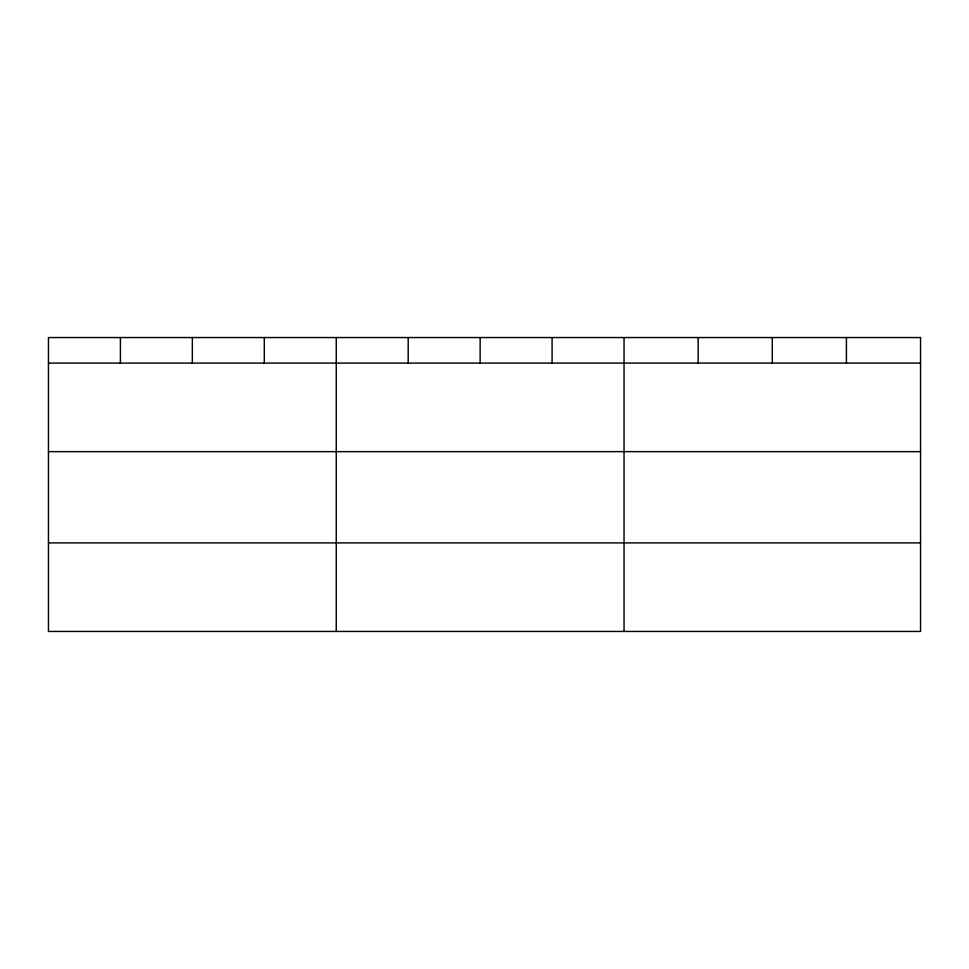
<?xml version="1.0" encoding="UTF-8"?>
<svg xmlns="http://www.w3.org/2000/svg" width="969" height="969" viewBox="0 0 969 969"><rect width="100%" height="100%" fill="white"/><g stroke="black" fill="none" stroke-linecap="round" stroke-linejoin="round"><path stroke-width="1.45" d="M48.45 363.084L920.55 363.084M48.45 451.651L920.55 451.651M48.45 542.894L920.55 542.894M846.421 337.551L846.421 363.084M772.293 337.551L772.293 363.084M698.164 337.551L698.164 363.084M624.036 337.551L624.036 631.449M552.088 337.551L552.088 363.084M480.139 337.551L480.139 363.084M408.191 337.551L408.191 363.084M336.243 337.551L336.243 631.449M264.295 337.551L264.295 363.084M192.346 337.551L192.346 363.084M120.398 337.551L120.398 363.084M920.55 337.551L48.45 337.551L48.45 631.449L920.55 631.449L920.55 337.551"/></g></svg>
